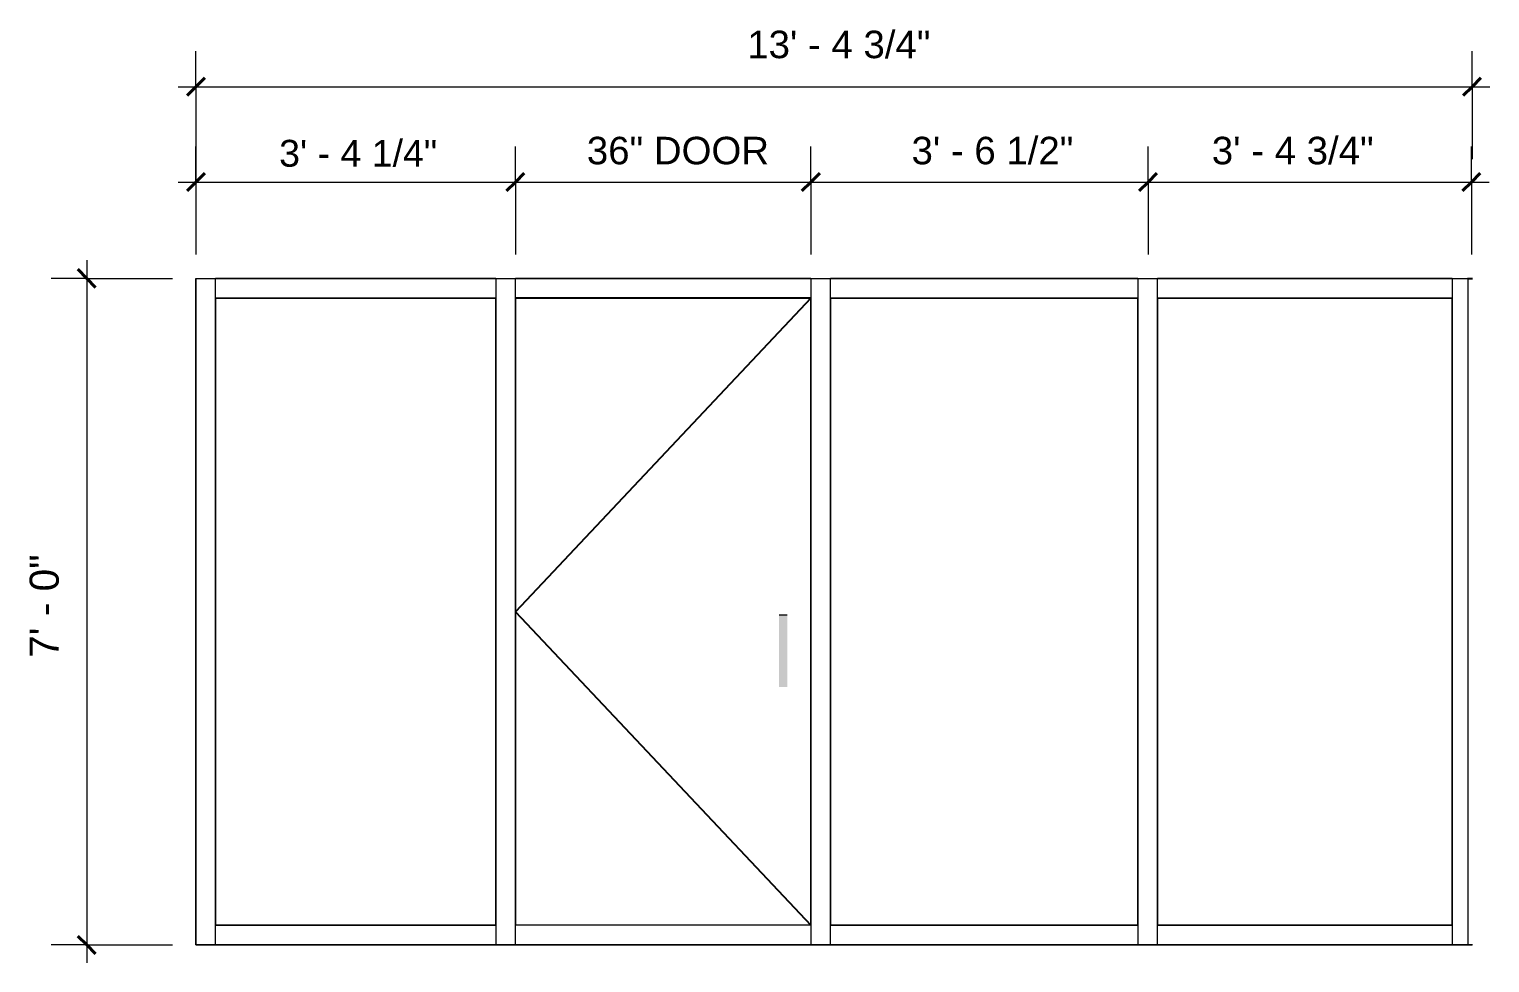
# Model space of a CAD drawing. Header units: inches. Extents: x -6061 to 13621, y -296 to 7483.
# Drawn here: x -759.2 to -575, y 2818.8 to 2936.5 of the extents above; entities that cross this region are included whole.
import ezdxf
from ezdxf.xclip import XClip

# ---------------------------------------------------------------- set-up
doc = ezdxf.new("R2010")
doc.units = ezdxf.units.IN
doc.header["$MEASUREMENT"] = 0
doc.header["$XCLIPFRAME"] = 0
doc.layers.get('0').update_dxf_attribs({"linetype": 'CONTINUOUS'})
doc.styles.add('Arial$001H0', font='arial.ttf')

# ---------------------------------------------------------------- blocks, each defined once
blk = doc.blocks.new('MF71286_7')
at = {"true_color": 0xffffff}
blk.add_hatch(color=7, dxfattribs=at).paths.add_polyline_path([(193.675, 191.685), (213.36, 191.685), (213.36, 233.468), (193.675, 233.468)])

msp = doc.modelspace()

# ---------------------------------------------------------------- linework, layer by layer
at = {"color": 7, "linetype": 'Continuous', "lineweight": 9, "true_color": 0x000007}
for p, q in [((-738.16401, 2929.20605), (-738.16401, 2933.69112)), ((-577.2622, 2929.20605), (-577.2622, 2933.69112)), ((-740.40655, 2929.20605), (-575.01967, 2929.20605)), ((-738.16401, 2929.20605), (-738.16401, 2908.06216)), ((-577.2622, 2929.20605), (-577.2622, 2920.07573)), ((-738.16401, 2917.19247), (-738.16401, 2921.67754)), ((-697.87849, 2917.19247), (-697.87849, 2921.67754)), ((-660.63641, 2917.19247), (-660.63641, 2921.67754)), ((-618.10836, 2917.19247), (-618.10836, 2921.67754)), ((-577.34229, 2917.19247), (-577.34229, 2921.67754)), ((-740.40655, 2917.19247), (-697.87849, 2917.19247)), ((-738.16401, 2917.19247), (-738.16401, 2908.06216)), ((-697.87849, 2917.19247), (-660.63641, 2917.19247)), ((-697.87849, 2917.19247), (-697.87849, 2908.06216)), ((-660.63641, 2917.19247), (-618.10836, 2917.19247)), ((-660.63641, 2917.19247), (-660.63641, 2908.06216)), ((-618.10836, 2917.19247), (-575.09976, 2917.19247)), ((-618.10836, 2917.19247), (-618.10836, 2908.06216)), ((-577.34229, 2917.19247), (-577.34229, 2908.06216)), ((-751.93958, 2907.34134), (-751.93958, 2818.76125)), ((-751.93958, 2905.01872), (-756.42465, 2905.01872)), ((-751.93958, 2905.01872), (-741.12736, 2905.01872)), ((-738.16401, 2905.01872), (-735.68121, 2905.01872)), ((-738.16401, 2905.01872), (-738.16401, 2821.00379)), ((-735.68121, 2821.00379), (-735.68121, 2905.01872)), ((-735.68121, 2902.53591), (-735.68121, 2905.01872)), ((-700.3613, 2905.01872), (-735.68121, 2905.01872)), ((-700.3613, 2905.01872), (-700.3613, 2902.53591)), ((-700.3613, 2905.01872), (-697.87849, 2905.01872)), ((-700.3613, 2905.01872), (-700.3613, 2821.00379)), ((-697.87849, 2902.53591), (-697.87849, 2905.01872)), ((-660.63641, 2905.01872), (-697.87849, 2905.01872)), ((-697.87849, 2821.00379), (-697.87849, 2905.01872)), ((-660.63641, 2905.01872), (-660.63641, 2902.53591)), ((-660.63641, 2905.01872), (-658.15361, 2905.01872)), ((-660.63641, 2905.01872), (-660.63641, 2821.00379)), ((-658.15361, 2902.53591), (-658.15361, 2905.01872)), ((-619.38981, 2905.01872), (-658.15361, 2905.01872)), ((-658.15361, 2821.00379), (-658.15361, 2905.01872)), ((-619.38981, 2905.01872), (-619.38981, 2902.53591)), ((-619.38981, 2905.01872), (-616.907, 2905.01872)), ((-619.38981, 2905.01872), (-619.38981, 2821.00379)), ((-616.907, 2902.53591), (-616.907, 2905.01872)), ((-579.74501, 2905.01872), (-616.907, 2905.01872)), ((-616.907, 2821.00379), (-616.907, 2905.01872)), ((-579.74501, 2905.01872), (-579.74501, 2902.53591)), ((-579.74501, 2905.01872), (-577.74275, 2905.01872)), ((-579.74501, 2905.01872), (-579.74501, 2821.00379)), ((-577.18211, 2905.01872), (-577.74275, 2905.01872)), ((-577.74275, 2821.00379), (-577.74275, 2905.01872)), ((-700.3613, 2902.53591), (-735.68121, 2902.53591)), ((-735.68121, 2902.53591), (-735.68121, 2823.48659)), ((-735.68121, 2902.53591), (-700.3613, 2902.53591)), ((-700.3613, 2823.48659), (-700.3613, 2902.53591)), ((-697.87849, 2902.53591), (-697.87849, 2823.48659)), ((-660.63641, 2823.48659), (-660.63641, 2902.53591)), ((-619.38981, 2902.53591), (-658.15361, 2902.53591)), ((-658.15361, 2902.53591), (-658.15361, 2823.48659)), ((-658.15361, 2902.53591), (-619.38981, 2902.53591)), ((-619.38981, 2823.48659), (-619.38981, 2902.53591)), ((-579.74501, 2902.53591), (-616.907, 2902.53591)), ((-616.907, 2902.53591), (-616.907, 2823.48659)), ((-616.907, 2902.53591), (-579.74501, 2902.53591)), ((-579.74501, 2823.48659), (-579.74501, 2902.53591)), ((-663.59976, 2862.57075), (-664.64094, 2862.57075)), ((-735.68121, 2823.48659), (-700.3613, 2823.48659)), ((-735.68121, 2821.00379), (-735.68121, 2823.48659)), ((-700.3613, 2823.48659), (-735.68121, 2823.48659)), ((-700.3613, 2823.48659), (-700.3613, 2821.00379)), ((-660.63641, 2823.48659), (-697.87849, 2823.48659)), ((-697.87849, 2821.00379), (-697.87849, 2823.48659)), ((-660.63641, 2823.48659), (-697.87849, 2823.48659)), ((-660.63641, 2823.48659), (-660.63641, 2821.00379)), ((-658.15361, 2823.48659), (-619.38981, 2823.48659)), ((-658.15361, 2821.00379), (-658.15361, 2823.48659)), ((-619.38981, 2823.48659), (-658.15361, 2823.48659)), ((-619.38981, 2823.48659), (-619.38981, 2821.00379)), ((-616.907, 2823.48659), (-579.74501, 2823.48659)), ((-616.907, 2821.00379), (-616.907, 2823.48659)), ((-579.74501, 2823.48659), (-616.907, 2823.48659)), ((-579.74501, 2823.48659), (-579.74501, 2821.00379)), ((-751.93958, 2821.00379), (-756.42465, 2821.00379)), ((-751.93958, 2821.00379), (-741.12736, 2821.00379)), ((-738.16401, 2821.00379), (-735.68121, 2821.00379)), ((-735.68121, 2821.00379), (-738.16401, 2821.00379)), ((-735.68121, 2821.00379), (-700.3613, 2821.00379)), ((-700.3613, 2821.00379), (-735.68121, 2821.00379)), ((-697.87849, 2821.00379), (-700.3613, 2821.00379)), ((-700.3613, 2821.00379), (-697.87849, 2821.00379)), ((-697.87849, 2821.00379), (-660.63641, 2821.00379)), ((-660.63641, 2821.00379), (-697.87849, 2821.00379)), ((-658.15361, 2821.00379), (-660.63641, 2821.00379)), ((-660.63641, 2821.00379), (-658.15361, 2821.00379)), ((-658.15361, 2821.00379), (-619.38981, 2821.00379)), ((-619.38981, 2821.00379), (-658.15361, 2821.00379)), ((-616.907, 2821.00379), (-619.38981, 2821.00379)), ((-619.38981, 2821.00379), (-616.907, 2821.00379)), ((-616.907, 2821.00379), (-579.74501, 2821.00379)), ((-579.74501, 2821.00379), (-616.907, 2821.00379)), ((-577.2622, 2821.00379), (-579.74501, 2821.00379)), ((-579.74501, 2821.00379), (-577.2622, 2821.00379)), ((-577.18211, 2821.00379), (-577.74275, 2821.00379)), ((-577.34229, 2821.00379), (-577.74275, 2821.00379)), ((-577.2622, 2821.00379), (-577.34229, 2821.00379))]:
    msp.add_line(p, q, dxfattribs=at)
at = {"color": 7, "linetype": 'Continuous', "lineweight": 40, "true_color": 0x000007}
for p, q in [((-738.16401, 2929.20605), (-737.04275, 2930.32732)), ((-577.2622, 2929.20605), (-576.14094, 2930.32732)), ((-738.16401, 2929.20605), (-739.28528, 2928.08478)), ((-577.2622, 2929.20605), (-578.38347, 2928.08478)), ((-738.16401, 2917.19247), (-739.28528, 2916.07121)), ((-738.16401, 2917.19247), (-737.04275, 2918.31374)), ((-697.87849, 2917.19247), (-698.99976, 2916.07121)), ((-697.87849, 2917.19247), (-696.75723, 2918.31374)), ((-660.63641, 2917.19247), (-661.75768, 2916.07121)), ((-660.63641, 2917.19247), (-659.51515, 2918.31374)), ((-618.10836, 2917.19247), (-619.22963, 2916.07121)), ((-618.10836, 2917.19247), (-616.98709, 2918.31374)), ((-577.34229, 2917.19247), (-578.46356, 2916.07121)), ((-577.34229, 2917.19247), (-576.22103, 2918.31374)), ((-751.93958, 2905.01872), (-753.06085, 2906.22008)), ((-751.93958, 2905.01872), (-750.81831, 2903.89745)), ((-751.93958, 2821.00379), (-753.06085, 2822.12505)), ((-751.93958, 2821.00379), (-750.81831, 2819.88252))]:
    msp.add_line(p, q, dxfattribs=at)
at = {"color": 7, "linetype": 'Continuous', "lineweight": 18, "true_color": 0x000007}
for p, q in [((-738.16401, 2821.00379), (-738.16401, 2905.01872)), ((-738.16401, 2905.01872), (-577.74275, 2905.01872)), ((-738.16401, 2821.00379), (-738.16401, 2821.00379))]:
    msp.add_line(p, q, dxfattribs=at)
at = {"color": 7, "linetype": 'Continuous', "lineweight": 25, "true_color": 0x000007}
for p, q in [((-577.74275, 2905.09881), (-577.74275, 2905.01872)), ((-577.74275, 2905.01872), (-577.18211, 2905.01872))]:
    msp.add_line(p, q, dxfattribs=at)
for p, q in [((-660.63641, 2902.53591), (-697.87849, 2863.01125)), ((-660.63641, 2902.53591), (-697.87849, 2902.53591)), ((-697.87849, 2863.01125), (-660.63641, 2823.48659))]:
    msp.add_line(p, q)

# ---------------------------------------------------------------- block references
at = {"color": 7, "true_color": 0xffffff}
ref = msp.add_blockref('MF71286_7', (-1064.29252, 2460.83682), dxfattribs=dict(at, xscale=1.8919015636469, yscale=1.8919015636469, zscale=1.8919015636469))
XClip(ref).set_block_clipping_path([(211.2433286117, 207.560328694), (211.7936619327, 212.3439952537)])

# ---------------------------------------------------------------- texts
at = {"color": 7, "true_color": 0x000007, "style": 'Arial$001H0'}
for s, height, p in [('13\' - 4 3/4"', 3.4665915, (-668.64562, 2932.80992)), ('36" DOOR', 3.466592, (-688.87474, 2919.43071)), ('3\' - 6 1/2"', 3.4665915, (-647.93253, 2919.43071)), ('3\' - 4 3/4"', 3.4665915, (-610.07057, 2919.43071)), ('3\' - 4 1/4"', 3.3844646, (-727.6723, 2919.12815))]:
    msp.add_text(s, height=height, dxfattribs=at).set_placement(p)
msp.add_text('7\' - 0"', height=3.667117, rotation=90, dxfattribs=at).set_placement((-755.46368, 2857.20454))

doc.saveas('drawing.dxf')
